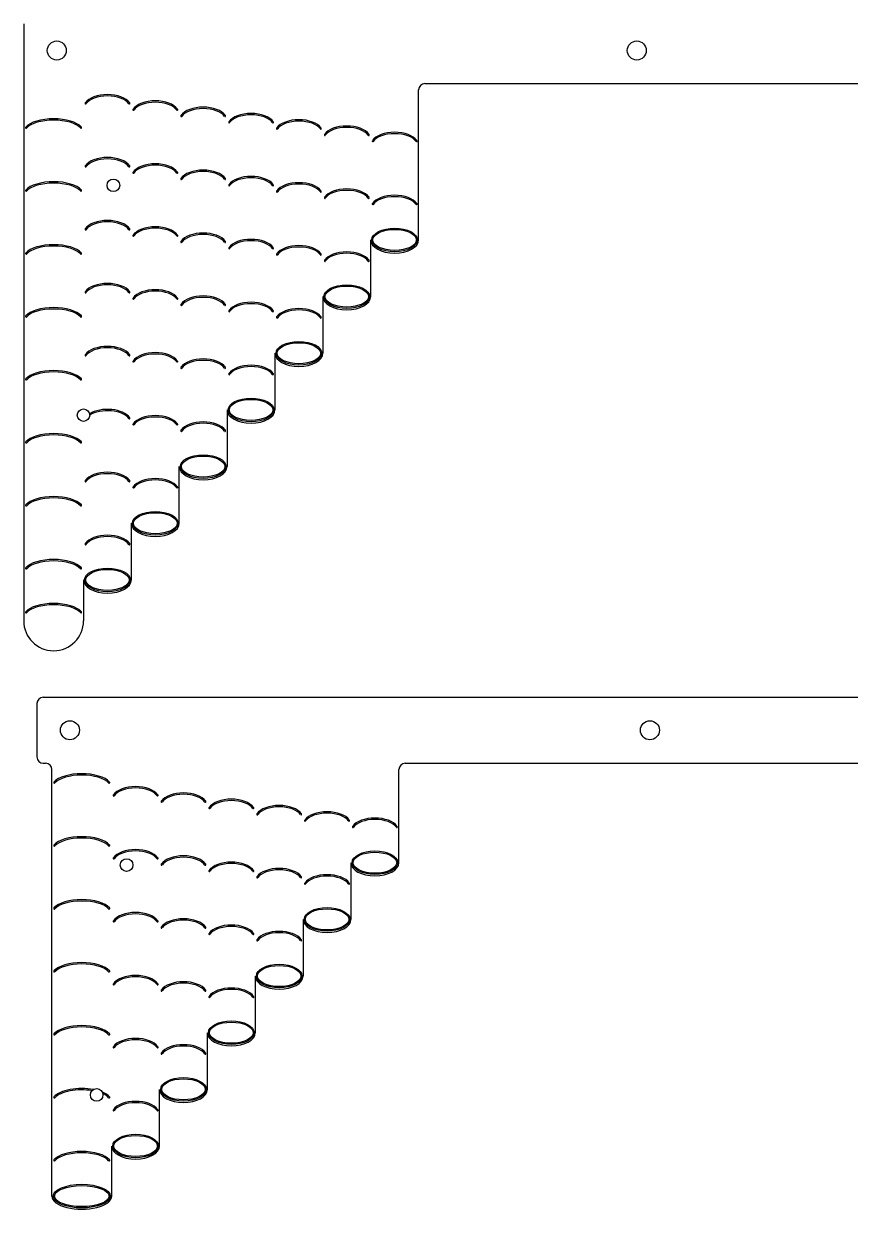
# Model space of a CAD drawing. Header units: millimetres. Extents: x -1211 to -100, y -1155 to 1320.
# Drawn here: x -425.3 to -294.1, y -858.4 to -670.1 of the extents above; entities that cross this region are included whole.
import ezdxf

# ---------------------------------------------------------------- set-up
doc = ezdxf.new("R2010")
doc.units = ezdxf.units.MM
doc.layers.get('0').update_dxf_attribs({"lineweight": 25, "true_color": 0xffffff})
for name, color, linetype, lineweight, true_color in [('brass', 7, 'Continuous', 25, 0x000000), ('f1', 7, 'Continuous', 25, 0x000000), ('f2', 7, 'Continuous', 25, 0x000000)]:
    doc.layers.add(name, color=color, linetype=linetype, lineweight=lineweight, true_color=true_color)

msp = doc.modelspace()

# ---------------------------------------------------------------- linework, layer by layer
for p, q in [((-422.23, -787.56), (-421.85, -787.56)), ((-364.75, -787.56), (-194.9, -787.56))]:
    msp.add_line(p, q)
for centre in [(-408.98, -803.73), (-413.73, -840.23)]:
    msp.add_circle(centre, 1)
for centre, start, end in [((-421.85, -788.56), 0, 90), ((-364.75, -788.56), 90, 180)]:
    msp.add_arc(centre, 1, start, end)
at = {"layer": 'brass'}
msp.add_line((-423.23, -778.06), (-423.23, -786.56), dxfattribs=at)
for centre, start, end in [((-422.23, -778.06), 90, 180), ((-422.23, -786.56), 180, 270)]:
    msp.add_arc(centre, 1, start, end, dxfattribs=at)
at = {"layer": 'f1'}
for p, q in [((-425.32, -670.09), (-425.32, -764.93)), ((-361.62, -679.59), (-202.22, -679.59)), ((-362.62, -704.43), (-362.62, -680.59)), ((-370.22, -713.43), (-370.22, -704.43)), ((-377.82, -713.43), (-377.82, -722.43)), ((-385.42, -722.43), (-385.42, -731.43)), ((-393.02, -731.43), (-393.02, -740.43)), ((-400.62, -749.43), (-400.62, -740.43)), ((-408.22, -758.43), (-408.22, -749.43)), ((-415.82, -758.43), (-415.82, -764.93)), ((-422.23, -777.06), (-137.43, -777.06))]:
    msp.add_line(p, q, dxfattribs=at)
for centre, radius in [((-420.07, -674.34), 1.51), ((-327.97, -674.34), 1.51), ((-411.07, -695.76), 1), ((-415.82, -732.26), 1), ((-417.98, -782.31), 1.51), ((-325.88, -782.31), 1.51)]:
    msp.add_circle(centre, radius, dxfattribs=at)
for centre, radius, start, end in [((-361.62, -680.59), 1, 90, 180), ((-420.57, -764.93), 4.75, 180, 360)]:
    msp.add_arc(centre, radius, start, end, dxfattribs=at)
at = {"layer": 'f1', "color": 5, "true_color": 0x0000ff}
for centre, start, end in [((-424.91, -686.58), 135.4006, 321.3987), ((-416.22, -686.58), 218.6013, 44.5994), ((-424.91, -696.58), 135.4006, 321.3987), ((-416.22, -696.58), 218.6013, 44.5994), ((-424.91, -706.58), 135.4006, 321.3987), ((-416.22, -706.58), 218.6013, 44.5994), ((-424.91, -716.58), 135.4006, 321.3987), ((-416.22, -716.58), 218.6013, 44.5994), ((-424.91, -726.58), 135.4006, 321.3987), ((-416.22, -726.58), 218.6013, 44.5994), ((-424.91, -736.58), 135.4006, 321.3987), ((-416.22, -736.58), 218.6013, 44.5994), ((-424.91, -746.58), 135.4006, 321.3987), ((-416.22, -746.58), 218.6013, 44.5994), ((-424.91, -756.58), 135.4006, 321.3987), ((-416.22, -756.58), 218.6013, 44.5994), ((-424.91, -763.56), 135.4006, 321.3987), ((-416.22, -763.56), 218.6013, 44.5994)]:
    msp.add_arc(centre, 0.103, start, end, dxfattribs=at)
for centre, major_axis, ratio, start_param, end_param in [((-412.02, -683.43), (3.8, 0), 0.55122, 0.375247, 2.766345), ((-412.02, -683.43), (3.62, 0), 0.517205, 0.343264, 2.798328), ((-415.49, -682.74), (0, 0.103), 0.8, 0.79239, 4.038669), ((-408.54, -682.74), (0, 0.103), 0.8, 2.244517, 5.490795), ((-404.42, -684.43), (3.8, 0), 0.55122, 0.375247, 2.766345), ((-404.42, -684.43), (3.62, 0), 0.517205, 0.343264, 2.798328), ((-396.82, -685.43), (-3.8, 0), 0.55122, 3.51684, 5.907938), ((-396.82, -685.43), (-3.62, 0), 0.517205, 3.484857, 5.939921), ((-420.57, -687.28), (4.75, 0), 0.440976, 0.375247, 2.766345), ((-420.57, -687.28), (4.53, 0), 0.413764, 0.343264, 2.798328), ((-407.89, -683.74), (0, 0.103), 0.8, 0.79239, 4.038669), ((-400.94, -683.74), (0, 0.103), 0.8, 2.244517, 5.490795), ((-400.29, -684.74), (0, 0.103), 0.8, 0.79239, 4.038669), ((-393.34, -684.74), (0, 0.103), 0.8, 2.244517, 5.490795), ((-389.22, -686.43), (3.8, 0), 0.55122, 0.375247, 2.766345), ((-389.22, -686.43), (3.62, 0), 0.517205, 0.343264, 2.798328), ((-381.62, -687.43), (3.8, 0), 0.55122, 0.375247, 2.766345), ((-392.69, -685.74), (0, 0.103), 0.8, 0.79239, 4.038669), ((-385.74, -685.74), (0, 0.103), 0.8, 2.244517, 5.490795), ((-385.09, -686.74), (0, 0.103), 0.8, 0.79239, 4.038669), ((-381.62, -687.43), (3.62, 0), 0.517205, 0.343264, 2.798328), ((-378.14, -686.74), (0, 0.103), 0.8, 2.244517, 5.490795), ((-374.02, -688.43), (3.8, 0), 0.55122, 0.375247, 2.766345), ((-374.02, -688.43), (3.62, 0), 0.517205, 0.343264, 2.798328), ((-366.42, -689.43), (3.8, 0), 0.55122, 0.375247, 2.766345), ((-377.49, -687.74), (0, 0.103), 0.8, 0.79239, 4.038669), ((-370.54, -687.74), (0, 0.103), 0.8, 2.244517, 5.490795), ((-369.89, -688.74), (0, 0.103), 0.8, 0.79239, 4.038669), ((-366.42, -689.43), (3.62, 0), 0.517205, 0.343264, 2.798328), ((-362.94, -688.74), (0, 0.103), 0.8, 2.244517, 5.490795), ((-415.49, -692.74), (0, 0.103), 0.8, 0.79239, 4.038669), ((-412.02, -693.43), (3.8, 0), 0.55122, 0.375247, 2.766345), ((-412.02, -693.43), (3.62, 0), 0.517205, 0.343264, 2.798328), ((-408.54, -692.74), (0, 0.103), 0.8, 2.244517, 5.490795), ((-404.42, -694.43), (-3.8, 0), 0.55122, 3.51684, 5.907938), ((-404.42, -694.43), (-3.62, 0), 0.517205, 3.484857, 5.939921), ((-407.89, -693.74), (0, 0.103), 0.8, 0.79239, 4.038669), ((-400.94, -693.74), (0, 0.103), 0.8, 2.244517, 5.490795), ((-400.29, -694.74), (0, 0.103), 0.8, 0.79239, 4.038669), ((-396.82, -695.43), (3.8, 0), 0.55122, 0.375247, 2.766345), ((-396.82, -695.43), (3.62, 0), 0.517205, 0.343264, 2.798328), ((-393.34, -694.74), (0, 0.103), 0.8, 2.244517, 5.490795), ((-389.22, -696.43), (3.8, 0), 0.55122, 0.375247, 2.766345), ((-389.22, -696.43), (3.62, 0), 0.517205, 0.343264, 2.798328), ((-420.57, -697.28), (4.75, 0), 0.440976, 0.375247, 2.766345), ((-420.57, -697.28), (4.53, 0), 0.413764, 0.343264, 2.798328), ((-392.69, -695.74), (0, 0.103), 0.8, 0.79239, 4.038669), ((-385.74, -695.74), (0, 0.103), 0.8, 2.244517, 5.490795), ((-385.09, -696.74), (0, 0.103), 0.8, 0.79239, 4.038669), ((-381.62, -697.43), (3.8, 0), 0.55122, 0.375247, 2.766345), ((-381.62, -697.43), (3.62, 0), 0.517205, 0.343264, 2.798328), ((-378.14, -696.74), (0, 0.103), 0.8, 2.244517, 5.490795), ((-374.02, -698.43), (3.8, 0), 0.55122, 0.375247, 2.766345), ((-374.02, -698.43), (3.62, 0), 0.517205, 0.343264, 2.798328), ((-377.49, -697.74), (0, 0.103), 0.8, 0.79239, 4.038669), ((-370.54, -697.74), (0, 0.103), 0.8, 2.244517, 5.490795), ((-366.42, -699.43), (3.8, 0), 0.55122, 0.375247, 2.766345), ((-366.42, -699.43), (3.62, 0), 0.517205, 0.343264, 2.798328), ((-369.89, -698.74), (0, 0.103), 0.8, 0.79239, 4.038669), ((-362.94, -698.74), (0, 0.103), 0.8, 2.244517, 5.490795), ((-412.02, -703.43), (-3.8, 0), 0.55122, 3.51684, 5.907938), ((-412.02, -703.43), (-3.62, 0), 0.517205, 3.484857, 5.939921), ((-404.42, -704.43), (3.8, 0), 0.55122, 0.375247, 2.766345), ((-415.49, -702.74), (0, 0.103), 0.8, 0.79239, 4.038669), ((-408.54, -702.74), (0, 0.103), 0.8, 2.244517, 5.490795), ((-407.89, -703.74), (0, 0.103), 0.8, 0.79239, 4.038669), ((-404.42, -704.43), (3.62, 0), 0.517205, 0.343264, 2.798328), ((-400.94, -703.74), (0, 0.103), 0.8, 2.244517, 5.490795), ((-396.82, -705.43), (3.8, 0), 0.55122, 0.375247, 2.766345), ((-396.82, -705.43), (3.62, 0), 0.517205, 0.343264, 2.798328), ((-420.57, -707.28), (4.75, 0), 0.440976, 0.375247, 2.766345), ((-420.57, -707.28), (4.53, 0), 0.413764, 0.343264, 2.798328), ((-400.29, -704.74), (0, 0.103), 0.8, 0.79239, 4.038669), ((-393.34, -704.74), (0, 0.103), 0.8, 2.244517, 5.490795), ((-392.69, -705.74), (0, 0.103), 0.8, 0.79239, 4.038669), ((-389.22, -706.43), (3.8, 0), 0.55122, 0.375247, 2.766345), ((-389.22, -706.43), (3.62, 0), 0.517205, 0.343264, 2.798328), ((-385.74, -705.74), (0, 0.103), 0.8, 2.244517, 5.490795), ((-381.62, -707.43), (3.8, 0), 0.55122, 0.375247, 2.766345), ((-381.62, -707.43), (3.62, 0), 0.517205, 0.343264, 2.798328), ((-385.09, -706.74), (0, 0.103), 0.8, 0.79239, 4.038669), ((-378.14, -706.74), (0, 0.103), 0.8, 2.244517, 5.490795), ((-377.49, -707.74), (0, 0.103), 0.8, 0.79239, 4.038669), ((-374.02, -708.43), (3.8, 0), 0.55122, 0.375247, 2.766345), ((-374.02, -708.43), (3.62, 0), 0.517205, 0.343264, 2.798328), ((-370.54, -707.74), (0, 0.103), 0.8, 2.244517, 5.490795), ((-412.02, -713.43), (3.8, 0), 0.55122, 0.375247, 2.766345), ((-412.02, -713.43), (3.62, 0), 0.517205, 0.343264, 2.798328), ((-415.49, -712.74), (0, 0.103), 0.8, 0.79239, 4.038669), ((-408.54, -712.74), (0, 0.103), 0.8, 2.244517, 5.490795), ((-407.89, -713.74), (0, 0.103), 0.8, 0.79239, 4.038669), ((-404.42, -714.43), (3.8, 0), 0.55122, 0.375247, 2.766345), ((-404.42, -714.43), (3.62, 0), 0.517205, 0.343264, 2.798328), ((-400.94, -713.74), (0, 0.103), 0.8, 2.244517, 5.490795), ((-396.82, -715.43), (3.8, 0), 0.55122, 0.375247, 2.766345), ((-396.82, -715.43), (3.62, 0), 0.517205, 0.343264, 2.798328), ((-420.57, -717.28), (4.75, 0), 0.440976, 0.375247, 2.766345), ((-420.57, -717.28), (4.53, 0), 0.413764, 0.343264, 2.798328), ((-400.29, -714.74), (0, 0.103), 0.8, 0.79239, 4.038669), ((-393.34, -714.74), (0, 0.103), 0.8, 2.244517, 5.490795), ((-389.22, -716.43), (3.8, 0), 0.55122, 0.375247, 2.766345), ((-389.22, -716.43), (3.62, 0), 0.517205, 0.343264, 2.798328), ((-381.62, -717.43), (3.8, 0), 0.55122, 0.375247, 2.766345), ((-381.62, -717.43), (3.62, 0), 0.517205, 0.343264, 2.798328), ((-392.69, -715.74), (0, 0.103), 0.8, 0.79239, 4.038669), ((-385.74, -715.74), (0, 0.103), 0.8, 2.244517, 5.490795), ((-385.09, -716.74), (0, 0.103), 0.8, 0.79239, 4.038669), ((-378.14, -716.74), (0, 0.103), 0.8, 2.244517, 5.490795), ((-415.49, -722.74), (0, 0.103), 0.8, 0.79239, 4.038669), ((-412.02, -723.43), (3.8, 0), 0.55122, 0.375247, 2.766345), ((-412.02, -723.43), (3.62, 0), 0.517205, 0.343264, 2.798328), ((-408.54, -722.74), (0, 0.103), 0.8, 2.244517, 5.490795), ((-404.42, -724.43), (3.8, 0), 0.55122, 0.375247, 2.766345), ((-404.42, -724.43), (3.62, 0), 0.517205, 0.343264, 2.798328), ((-407.89, -723.74), (0, 0.103), 0.8, 0.79239, 4.038669), ((-400.94, -723.74), (0, 0.103), 0.8, 2.244517, 5.490795), ((-400.29, -724.74), (0, 0.103), 0.8, 0.79239, 4.038669), ((-396.82, -725.43), (3.8, 0), 0.55122, 0.375247, 2.766345), ((-396.82, -725.43), (3.62, 0), 0.517205, 0.343264, 2.798328), ((-393.34, -724.74), (0, 0.103), 0.8, 2.244517, 5.490795), ((-389.22, -726.43), (3.8, 0), 0.55122, 0.375247, 2.766345), ((-389.22, -726.43), (3.62, 0), 0.517205, 0.343264, 2.798328), ((-420.57, -727.28), (4.75, 0), 0.440976, 0.375247, 2.766345), ((-420.57, -727.28), (4.53, 0), 0.413764, 0.343264, 2.798328), ((-392.69, -725.74), (0, 0.103), 0.8, 0.79239, 4.038669), ((-385.74, -725.74), (0, 0.103), 0.8, 2.244517, 5.490795), ((-412.02, -733.43), (3.8, 0), 0.55122, 0.375247, 2.409598), ((-412.02, -733.43), (3.62, 0), 0.517205, 0.343264, 2.454091), ((-404.42, -734.43), (3.8, 0), 0.55122, 0.375247, 2.766345), ((-408.54, -732.74), (0, 0.103), 0.8, 2.244517, 5.490795), ((-407.89, -733.74), (0, 0.103), 0.8, 0.79239, 4.038669), ((-404.42, -734.43), (3.62, 0), 0.517205, 0.343264, 2.798328), ((-400.94, -733.74), (0, 0.103), 0.8, 2.244517, 5.490795), ((-396.82, -735.43), (3.8, 0), 0.55122, 0.375247, 2.766345), ((-396.82, -735.43), (3.62, 0), 0.517205, 0.343264, 2.798328), ((-420.57, -737.28), (4.75, 0), 0.440976, 0.375247, 2.766345), ((-420.57, -737.28), (4.53, 0), 0.413764, 0.343264, 2.798328), ((-400.29, -734.74), (0, 0.103), 0.8, 0.79239, 4.038669), ((-393.34, -734.74), (0, 0.103), 0.8, 2.244517, 5.490795), ((-412.02, -743.43), (3.8, 0), 0.55122, 0.375247, 2.766345), ((-412.02, -743.43), (3.62, 0), 0.517205, 0.343264, 2.798328), ((-415.49, -742.74), (0, 0.103), 0.8, 0.79239, 4.038669), ((-408.54, -742.74), (0, 0.103), 0.8, 2.244517, 5.490795), ((-407.89, -743.74), (0, 0.103), 0.8, 0.79239, 4.038669), ((-404.42, -744.43), (3.8, 0), 0.55122, 0.375247, 2.766345), ((-404.42, -744.43), (3.62, 0), 0.517205, 0.343264, 2.798328), ((-400.94, -743.74), (0, 0.103), 0.8, 2.244517, 5.490795), ((-420.57, -747.28), (4.75, 0), 0.440976, 0.375247, 2.766345), ((-420.57, -747.28), (4.53, 0), 0.413764, 0.343264, 2.798328), ((-412.02, -753.43), (3.8, 0), 0.55122, 0.375247, 2.766345), ((-415.49, -752.74), (0, 0.103), 0.8, 0.79239, 4.038669), ((-412.02, -753.43), (3.62, 0), 0.517205, 0.343264, 2.798328), ((-408.54, -752.74), (0, 0.103), 0.8, 2.244517, 5.490795), ((-420.57, -757.28), (4.75, 0), 0.440976, 0.375247, 2.766345), ((-420.57, -757.28), (4.53, 0), 0.413764, 0.343264, 2.798328), ((-420.57, -764.26), (4.75, 0), 0.440976, 0.375247, 2.766345), ((-420.57, -764.26), (4.53, 0), 0.413764, 0.343264, 2.798328)]:
    msp.add_ellipse(centre, major_axis=major_axis, ratio=ratio, start_param=start_param, end_param=end_param, dxfattribs=at)
for centre, major_axis, ratio in [((-366.42, -704.43), (3.62, 0), 0.517205), ((-366.42, -704.43), (-3.46, 0), 0.483354), ((-374.02, -713.43), (3.62, 0), 0.517205), ((-374.02, -713.43), (-3.46, 0), 0.483354), ((-381.62, -722.43), (3.62, 0), 0.517205), ((-381.62, -722.43), (-3.46, 0), 0.483354), ((-389.22, -731.43), (3.62, 0), 0.517205), ((-389.22, -731.43), (-3.46, 0), 0.483354), ((-396.82, -740.43), (3.62, 0), 0.517205), ((-396.82, -740.43), (-3.46, 0), 0.483354), ((-404.42, -749.43), (3.62, 0), 0.517205), ((-404.42, -749.43), (-3.46, 0), 0.483354), ((-412.02, -758.43), (3.62, 0), 0.517205), ((-412.02, -758.43), (-3.46, 0), 0.483354)]:
    msp.add_ellipse(centre, major_axis=major_axis, ratio=ratio, dxfattribs=at)
at = {"layer": 'f1'}
for centre in [(-366.42, -704.43), (-374.02, -713.43), (-381.62, -722.43), (-389.22, -731.43), (-396.82, -740.43), (-404.42, -749.43), (-412.02, -758.43)]:
    msp.add_ellipse(centre, major_axis=(3.8, 0), ratio=0.55122, start_param=3.141593, end_param=0, dxfattribs=at)
at = {"layer": 'f2'}
for p, q in [((-420.85, -856.31), (-420.85, -788.56)), ((-365.75, -803.35), (-365.75, -788.56)), ((-373.35, -803.35), (-373.35, -812.35)), ((-380.95, -812.35), (-380.95, -821.35)), ((-388.55, -821.35), (-388.55, -830.35)), ((-396.15, -839.35), (-396.15, -830.35)), ((-403.75, -848.35), (-403.75, -839.35)), ((-411.35, -856.31), (-411.35, -848.35))]:
    msp.add_line(p, q, dxfattribs=at)
at = {"layer": 'f2', "color": 5, "true_color": 0x0000ff}
for centre, start, end in [((-420.45, -790.61), 135.4006, 321.3987), ((-411.76, -790.61), 218.6013, 44.5994), ((-420.45, -800.61), 135.4006, 321.3987), ((-411.76, -800.61), 218.6013, 44.5994), ((-420.45, -810.61), 135.4006, 321.3987), ((-411.76, -810.61), 218.6013, 44.5994), ((-420.45, -820.61), 135.4006, 321.3987), ((-411.76, -820.61), 218.6013, 44.5994), ((-420.45, -830.61), 135.4006, 321.3987), ((-411.76, -830.61), 218.6013, 44.5994), ((-420.45, -840.61), 135.4006, 321.3987), ((-411.76, -840.61), 218.6013, 44.5994), ((-420.45, -850.61), 135.4006, 321.3987), ((-411.76, -850.61), 218.6013, 44.5994)]:
    msp.add_arc(centre, 0.103, start, end, dxfattribs=at)
for centre, major_axis, ratio, start_param, end_param in [((-416.1, -791.31), (-4.75, 0), 0.440976, 3.51684, 5.907938), ((-416.1, -791.31), (-4.53, 0), 0.413764, 3.484857, 5.939921), ((-411.03, -792.66), (0, 0.103), 0.8, 0.79239, 4.038669), ((-407.55, -793.35), (-3.8, 0), 0.55122, 3.51684, 5.907938), ((-407.55, -793.35), (-3.62, 0), 0.517205, 3.484857, 5.939921), ((-404.07, -792.66), (0, 0.103), 0.8, 2.244517, 5.490795), ((-399.95, -794.35), (3.8, 0), 0.55122, 0.375247, 2.766345), ((-399.95, -794.35), (3.62, 0), 0.517205, 0.343264, 2.798328), ((-403.43, -793.66), (0, 0.103), 0.8, 0.79239, 4.038669), ((-396.47, -793.66), (0, 0.103), 0.8, 2.244517, 5.490795), ((-395.83, -794.66), (0, 0.103), 0.8, 0.79239, 4.038669), ((-392.35, -795.35), (3.8, 0), 0.55122, 0.375247, 2.766345), ((-392.35, -795.35), (3.62, 0), 0.517205, 0.343264, 2.798328), ((-388.87, -794.66), (0, 0.103), 0.8, 2.244517, 5.490795), ((-384.75, -796.35), (3.8, 0), 0.55122, 0.375247, 2.766345), ((-384.75, -796.35), (3.62, 0), 0.517205, 0.343264, 2.798328), ((-388.23, -795.66), (0, 0.103), 0.8, 0.79239, 4.038669), ((-381.27, -795.66), (0, 0.103), 0.8, 2.244517, 5.490795), ((-377.15, -797.35), (3.8, 0), 0.55122, 0.375247, 2.766345), ((-377.15, -797.35), (3.62, 0), 0.517205, 0.343264, 2.798328), ((-369.55, -798.35), (3.8, 0), 0.55122, 0.375247, 2.766345), ((-369.55, -798.35), (3.62, 0), 0.517205, 0.343264, 2.798328), ((-380.63, -796.66), (0, 0.103), 0.8, 0.79239, 4.038669), ((-373.67, -796.66), (0, 0.103), 0.8, 2.244517, 5.490795), ((-373.03, -797.66), (0, 0.103), 0.8, 0.79239, 4.038669), ((-366.07, -797.66), (0, 0.103), 0.8, 2.244517, 5.490795), ((-416.1, -801.31), (-4.75, 0), 0.440976, 3.51684, 5.907938), ((-416.1, -801.31), (-4.53, 0), 0.413764, 3.484857, 5.939921), ((-407.55, -803.35), (3.8, 0), 0.55122, 0.375247, 2.766345), ((-407.55, -803.35), (3.62, 0), 0.517205, 0.343264, 2.798328), ((-411.03, -802.66), (0, 0.103), 0.8, 0.79239, 4.038669), ((-404.07, -802.66), (0, 0.103), 0.8, 2.244517, 5.490795), ((-403.43, -803.66), (0, 0.103), 0.8, 0.79239, 4.038669), ((-399.95, -804.35), (3.8, 0), 0.55122, 0.375247, 2.766345), ((-399.95, -804.35), (3.62, 0), 0.517205, 0.343264, 2.798328), ((-396.47, -803.66), (0, 0.103), 0.8, 2.244517, 5.490795), ((-392.35, -805.35), (3.8, 0), 0.55122, 0.375247, 2.766345), ((-392.35, -805.35), (3.62, 0), 0.517205, 0.343264, 2.798328), ((-395.83, -804.66), (0, 0.103), 0.8, 0.79239, 4.038669), ((-388.87, -804.66), (0, 0.103), 0.8, 2.244517, 5.490795), ((-388.23, -805.66), (0, 0.103), 0.8, 0.79239, 4.038669), ((-384.75, -806.35), (3.8, 0), 0.55122, 0.375247, 2.766345), ((-384.75, -806.35), (3.62, 0), 0.517205, 0.343264, 2.798328), ((-381.27, -805.66), (0, 0.103), 0.8, 2.244517, 5.490795), ((-377.15, -807.35), (3.8, 0), 0.55122, 0.375247, 2.766345), ((-377.15, -807.35), (3.62, 0), 0.517205, 0.343264, 2.798328), ((-380.63, -806.66), (0, 0.103), 0.8, 0.79239, 4.038669), ((-373.67, -806.66), (0, 0.103), 0.8, 2.244517, 5.490795), ((-416.1, -811.31), (-4.75, 0), 0.440976, 3.51684, 5.907938), ((-416.1, -811.31), (-4.53, 0), 0.413764, 3.484857, 5.939921), ((-407.55, -813.35), (3.8, 0), 0.55122, 0.375247, 2.766345), ((-407.55, -813.35), (3.62, 0), 0.517205, 0.343264, 2.798328), ((-411.03, -812.66), (0, 0.103), 0.8, 0.79239, 4.038669), ((-404.07, -812.66), (0, 0.103), 0.8, 2.244517, 5.490795), ((-399.95, -814.35), (3.8, 0), 0.55122, 0.375247, 2.766345), ((-399.95, -814.35), (3.62, 0), 0.517205, 0.343264, 2.798328), ((-392.35, -815.35), (3.8, 0), 0.55122, 0.375247, 2.766345), ((-392.35, -815.35), (3.62, 0), 0.517205, 0.343264, 2.798328), ((-403.43, -813.66), (0, 0.103), 0.8, 0.79239, 4.038669), ((-396.47, -813.66), (0, 0.103), 0.8, 2.244517, 5.490795), ((-395.83, -814.66), (0, 0.103), 0.8, 0.79239, 4.038669), ((-388.87, -814.66), (0, 0.103), 0.8, 2.244517, 5.490795), ((-384.75, -816.35), (3.8, 0), 0.55122, 0.375247, 2.766345), ((-384.75, -816.35), (3.62, 0), 0.517205, 0.343264, 2.798328), ((-388.23, -815.66), (0, 0.103), 0.8, 0.79239, 4.038669), ((-381.27, -815.66), (0, 0.103), 0.8, 2.244517, 5.490795), ((-416.1, -821.31), (-4.75, 0), 0.440976, 3.51684, 5.907938), ((-416.1, -821.31), (-4.53, 0), 0.413764, 3.484857, 5.939921), ((-411.03, -822.66), (0, 0.103), 0.8, 0.79239, 4.038669), ((-407.55, -823.35), (3.8, 0), 0.55122, 0.375247, 2.766345), ((-407.55, -823.35), (3.62, 0), 0.517205, 0.343264, 2.798328), ((-404.07, -822.66), (0, 0.103), 0.8, 2.244517, 5.490795), ((-399.95, -824.35), (3.8, 0), 0.55122, 0.375247, 2.766345), ((-399.95, -824.35), (3.62, 0), 0.517205, 0.343264, 2.798328), ((-403.43, -823.66), (0, 0.103), 0.8, 0.79239, 4.038669), ((-396.47, -823.66), (0, 0.103), 0.8, 2.244517, 5.490795), ((-395.83, -824.66), (0, 0.103), 0.8, 0.79239, 4.038669), ((-392.35, -825.35), (3.8, 0), 0.55122, 0.375247, 2.766345), ((-392.35, -825.35), (3.62, 0), 0.517205, 0.343264, 2.798328), ((-388.87, -824.66), (0, 0.103), 0.8, 2.244517, 5.490795), ((-416.1, -831.31), (-4.75, 0), 0.440976, 3.51684, 5.907938), ((-416.1, -831.31), (-4.53, 0), 0.413764, 3.484857, 5.939921), ((-407.55, -833.35), (3.8, 0), 0.55122, 0.375247, 2.766345), ((-407.55, -833.35), (3.62, 0), 0.517205, 0.343264, 2.798328), ((-399.95, -834.35), (3.8, 0), 0.55122, 0.375247, 2.766345), ((-411.03, -832.66), (0, 0.103), 0.8, 0.79239, 4.038669), ((-404.07, -832.66), (0, 0.103), 0.8, 2.244517, 5.490795), ((-403.43, -833.66), (0, 0.103), 0.8, 0.79239, 4.038669), ((-399.95, -834.35), (3.62, 0), 0.517205, 0.343264, 2.798328), ((-396.47, -833.66), (0, 0.103), 0.8, 2.244517, 5.490795), ((-416.1, -841.31), (-4.75, 0), 0.440976, 4.312193, 5.907938), ((-416.1, -841.31), (-4.53, 0), 0.413764, 4.343577, 5.939921), ((-416.1, -841.31), (-4.75, 0), 0.440976, 3.51684, 3.952413), ((-416.1, -841.31), (-4.53, 0), 0.413764, 3.484857, 3.87718), ((-407.55, -843.35), (3.8, 0), 0.55122, 0.375247, 2.766345), ((-407.55, -843.35), (3.62, 0), 0.517205, 0.343264, 2.798328), ((-411.03, -842.66), (0, 0.103), 0.8, 0.79239, 4.038669), ((-404.07, -842.66), (0, 0.103), 0.8, 2.244517, 5.490795), ((-416.1, -851.31), (-4.75, 0), 0.440976, 3.51684, 5.907938), ((-416.1, -851.31), (-4.53, 0), 0.413764, 3.484857, 5.939921)]:
    msp.add_ellipse(centre, major_axis=major_axis, ratio=ratio, start_param=start_param, end_param=end_param, dxfattribs=at)
for centre, major_axis, ratio in [((-369.55, -803.35), (3.62, 0), 0.517205), ((-369.55, -803.35), (-3.46, 0), 0.483354), ((-377.15, -812.35), (3.62, 0), 0.517205), ((-377.15, -812.35), (-3.46, 0), 0.483354), ((-384.75, -821.35), (3.62, 0), 0.517205), ((-384.75, -821.35), (-3.46, 0), 0.483354), ((-392.35, -830.35), (3.62, 0), 0.517205), ((-392.35, -830.35), (-3.46, 0), 0.483354), ((-399.95, -839.35), (3.62, 0), 0.517205), ((-399.95, -839.35), (-3.46, 0), 0.483354), ((-407.55, -848.35), (3.62, 0), 0.517205), ((-407.55, -848.35), (-3.46, 0), 0.483354), ((-416.1, -856.31), (-4.53, 0), 0.413764), ((-416.1, -856.31), (-4.33, 0), 0.386683)]:
    msp.add_ellipse(centre, major_axis=major_axis, ratio=ratio, dxfattribs=at)
at = {"layer": 'f2'}
for centre, major_axis, ratio, start_param, end_param in [((-369.55, -803.35), (3.8, 0), 0.55122, 3.141593, 0), ((-377.15, -812.35), (3.8, 0), 0.55122, 3.141593, 0), ((-384.75, -821.35), (3.8, 0), 0.55122, 3.141593, 0), ((-392.35, -830.35), (3.8, 0), 0.55122, 3.141593, 0), ((-399.95, -839.35), (3.8, 0), 0.55122, 3.141593, 0), ((-407.55, -848.35), (3.8, 0), 0.55122, 3.141593, 0), ((-416.1, -856.31), (-4.75, 0), 0.440976, 0, 3.141593)]:
    msp.add_ellipse(centre, major_axis=major_axis, ratio=ratio, start_param=start_param, end_param=end_param, dxfattribs=at)

doc.saveas('drawing.dxf')
